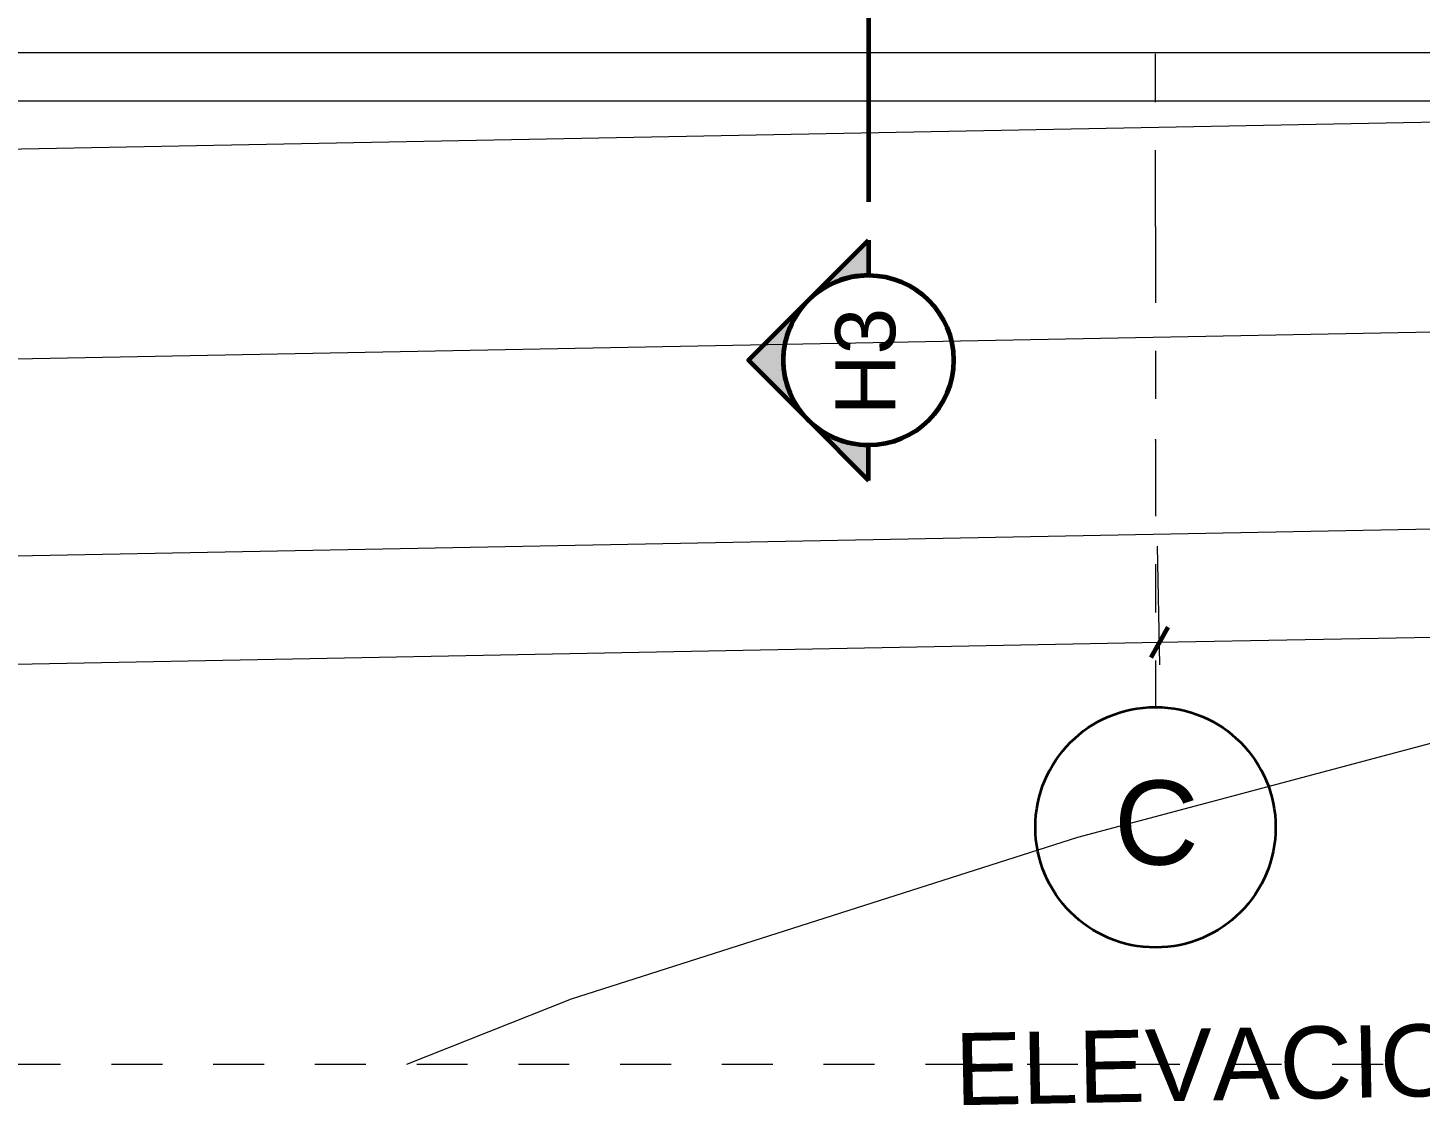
# Model space of a CAD drawing. Header units: metres. Extents: x 48 to 635, y -15 to 39.
# Drawn here: x 62.596 to 65.493, y 3.666 to 5.907 of the extents above; entities that cross this region are included whole.
import ezdxf

# ---------------------------------------------------------------- set-up
doc = ezdxf.new("R2010")
doc.units = ezdxf.units.M
doc.header["$MEASUREMENT"] = 0
for name, pattern in [('Dashed', [0.211667, 0.105833, -0.105833]), ('Dot & Dashed', [0.335139, 0.15875, -0.088194, 0, -0.088194]), ('Linea punta', [0.85, 0.6, -0.125, 0, -0.125])]:
    doc.linetypes.add(name, pattern=pattern)
for name, color, linetype in [('Dimensioning - General', 7, 'Continuous'), ('Interior - Furniture', 7, 'Continuous'), ('Marker - Elevation', 7, 'Continuous'), ('Marker - Section', 7, 'Continuous'), ('Shell - Roof', 7, 'Continuous'), ('Structural - Grid', 7, 'Continuous')]:
    doc.layers.add(name, color=color, linetype=linetype)
doc.styles.add('GENERATED_STYLE_1', font='')
doc.styles.get('GENERATED_STYLE_1').set_extended_font_data('Arial')
doc.dimstyles.new('GENERATED_STYLE__1', dxfattribs={"dimtxt": 0.1, "dimasz": 0.0475, "dimexe": 0.18, "dimexo": 0.2, "dimgap": 0.09, "dimtad": 3, "dimzin": 0, "dimdsep": 46, "dimtxsty": 'GENERATED_STYLE_1', "dimblk": 'ARROWHEAD_2', "dimblk1": 'ARROWHEAD_2', "dimblk2": 'ARROWHEAD_2', "dimcen": 0.09, "dimclrd": 256, "dimclre": 256, "dimclrt": 5, "dimazin": 0, "dimtfac": 1, "dimtdec": 4, "dimtmove": 0, "dimatfit": 3, "dimfxl": 1, "dimtolj": 1, "dimtzin": 0, "dimarcsym": 0})

# ---------------------------------------------------------------- blocks, each defined once
blk = doc.blocks.new('*D8')
at = {"layer": 'Dimensioning - General', "color": 151, "linetype": 'Continuous', "lineweight": 20, "true_color": 0x80c2ff}
for p, q in [((66.2681, 5.2425), (66.2634, 5.4893)), ((66.2673, 5.2894), (75.1868, 5.4593)), ((58.1821, 5.1353), (66.2673, 5.2894)), ((57.1668, 5.116), (58.1821, 5.1353))]:
    blk.add_line(p, q, dxfattribs=at)
at = {"layer": 'Dimensioning - General', "color": 7, "linetype": 'Continuous', "lineweight": 60}
for p, q in [((66.2847, 5.3209), (66.2498, 5.2578)), ((58.1995, 5.1669), (58.1647, 5.1037))]:
    blk.add_line(p, q, dxfattribs=at)
at = {"layer": 'Dimensioning - General', "color": 5, "lineweight": 25, "insert": (62.094, 5.0898), "char_height": 0.1, "attachment_point": 7, "rotation": 1.0914, "style": 'GENERATED_STYLE_1'}
blk.add_mtext('\\A1;{\\pql;\\fArial|b0|i0|c0|p34;8.09}', dxfattribs=at)
blk = doc.blocks.new('ARROWHEAD_2')
at = {"color": 0, "linetype": 'Continuous', "lineweight": 0}
for p, q in [((-0.378, -0.655), (0.378, 0.655)), ((0, 0), (-1, 0))]:
    blk.add_line(p, q, dxfattribs=at)
blk = doc.blocks.new('*D10')
at = {"layer": 'Dimensioning - General', "color": 151, "linetype": 'Continuous', "lineweight": 20, "true_color": 0x80c2ff}
for p, q in [((64.951, 4.5822), (64.9463, 4.8291)), ((58.801, 4.4651), (58.7963, 4.7119)), ((64.9501, 4.6291), (69.6401, 4.7185)), ((58.8001, 4.512), (64.9501, 4.6291)), ((58.7695, 4.5114), (58.8001, 4.512))]:
    blk.add_line(p, q, dxfattribs=at)
at = {"layer": 'Dimensioning - General', "color": 7, "linetype": 'Continuous', "lineweight": 60}
for p, q in [((64.9675, 4.6607), (64.9326, 4.5975)), ((58.8175, 4.5435), (58.7826, 4.4804))]:
    blk.add_line(p, q, dxfattribs=at)
at = {"layer": 'Dimensioning - General', "color": 5, "lineweight": 25, "insert": (61.7444, 4.448), "char_height": 0.1, "attachment_point": 7, "rotation": 1.0914, "style": 'GENERATED_STYLE_1'}
blk.add_mtext('\\A1;{\\pql;\\fArial|b0|i0|c0|p34;6.15}', dxfattribs=at)
blk = doc.blocks.new('*D11')
at = {"layer": 'Dimensioning - General', "color": 151, "linetype": 'Continuous', "lineweight": 20, "true_color": 0x80c2ff}
for p, q in [((69.641, 4.6716), (69.6363, 4.9184)), ((69.6401, 4.7185), (73.7701, 4.7971)), ((64.9501, 4.6291), (69.6401, 4.7185))]:
    blk.add_line(p, q, dxfattribs=at)
at = {"layer": 'Dimensioning - General', "color": 7, "linetype": 'Continuous', "lineweight": 60}
for p, q in [((69.6575, 4.75), (69.6226, 4.6869)), ((64.9675, 4.6607), (64.9326, 4.5975))]:
    blk.add_line(p, q, dxfattribs=at)
at = {"layer": 'Dimensioning - General', "color": 5, "lineweight": 25, "insert": (67.1644, 4.5513), "char_height": 0.1, "attachment_point": 7, "rotation": 1.0914, "style": 'GENERATED_STYLE_1'}
blk.add_mtext('\\A1;{\\pql;\\fArial|b0|i0|c0|p34;4.69}', dxfattribs=at)
blk = doc.blocks.new('*D13')
at = {"layer": 'Dimensioning - General', "color": 151, "linetype": 'Continuous', "lineweight": 20, "true_color": 0x80c2ff}
for p, q in [((75.1955, 5.0027), (75.1908, 5.2495)), ((57.1746, 4.7063), (75.1946, 5.0495)), ((75.1946, 5.0495), (75.2251, 5.0501)), ((57.1755, 4.6594), (57.1708, 4.9062)), ((57.144, 4.7057), (57.1746, 4.7063))]:
    blk.add_line(p, q, dxfattribs=at)
at = {"layer": 'Dimensioning - General', "color": 7, "linetype": 'Continuous', "lineweight": 60}
for p, q in [((75.1771, 5.018), (75.212, 5.0811)), ((57.192, 4.7378), (57.1571, 4.6747))]:
    blk.add_line(p, q, dxfattribs=at)
at = {"layer": 'Dimensioning - General', "color": 5, "lineweight": 25, "insert": (66.0159, 4.7547), "char_height": 0.1, "attachment_point": 7, "rotation": 1.0914, "style": 'GENERATED_STYLE_1'}
blk.add_mtext('\\A1;{\\pql;\\fArial|b0|i0|c0|p34;18.02}', dxfattribs=at)
blk = doc.blocks.new('*X19')
at = {"layer": 'Shell - Roof', "color": 23, "linetype": 'Continuous', "lineweight": 13, "true_color": 0xbf8080}
for p, q in [((62.7844, 5.8551), (62.5382, 5.8551)), ((62.7844, 5.8551), (62.5382, 5.8551)), ((63.0306, 5.8551), (62.7844, 5.8551)), ((63.0306, 5.8551), (62.7844, 5.8551)), ((63.2768, 5.8551), (63.0306, 5.8551)), ((63.2768, 5.8551), (63.0306, 5.8551)), ((63.523, 5.8551), (63.2768, 5.8551)), ((63.523, 5.8551), (63.2768, 5.8551)), ((63.7692, 5.8551), (63.523, 5.8551)), ((63.7692, 5.8551), (63.523, 5.8551)), ((64.0154, 5.8551), (63.7692, 5.8551)), ((64.0154, 5.8551), (63.7692, 5.8551)), ((64.2616, 5.8551), (64.0154, 5.8551)), ((64.2616, 5.8551), (64.0154, 5.8551)), ((64.5078, 5.8551), (64.2616, 5.8551)), ((64.5078, 5.8551), (64.2616, 5.8551)), ((64.754, 5.8551), (64.5078, 5.8551)), ((64.754, 5.8551), (64.5078, 5.8551)), ((65.0002, 5.8551), (64.754, 5.8551)), ((65.0002, 5.8551), (64.754, 5.8551)), ((65.2464, 5.8551), (65.0002, 5.8551)), ((65.2464, 5.8551), (65.0002, 5.8551)), ((65.4926, 5.8551), (65.2464, 5.8551)), ((65.4926, 5.8551), (65.2464, 5.8551)), ((65.7388, 5.8551), (65.4926, 5.8551)), ((65.7388, 5.8551), (65.4926, 5.8551)), ((62.7844, 5.7551), (62.5382, 5.7551)), ((62.7844, 5.7551), (62.5382, 5.7551)), ((63.0306, 5.7551), (62.7844, 5.7551)), ((63.0306, 5.7551), (62.7844, 5.7551)), ((63.2768, 5.7551), (63.0306, 5.7551)), ((63.2768, 5.7551), (63.0306, 5.7551)), ((63.523, 5.7551), (63.2768, 5.7551)), ((63.523, 5.7551), (63.2768, 5.7551)), ((63.7692, 5.7551), (63.523, 5.7551)), ((63.7692, 5.7551), (63.523, 5.7551)), ((64.0154, 5.7551), (63.7692, 5.7551)), ((64.0154, 5.7551), (63.7692, 5.7551)), ((64.2616, 5.7551), (64.0154, 5.7551)), ((64.2616, 5.7551), (64.0154, 5.7551)), ((64.5078, 5.7551), (64.2616, 5.7551)), ((64.5078, 5.7551), (64.2616, 5.7551)), ((64.754, 5.7551), (64.5078, 5.7551)), ((64.754, 5.7551), (64.5078, 5.7551)), ((65.0002, 5.7551), (64.754, 5.7551)), ((65.0002, 5.7551), (64.754, 5.7551)), ((65.2464, 5.7551), (65.0002, 5.7551)), ((65.2464, 5.7551), (65.0002, 5.7551)), ((65.4926, 5.7551), (65.2464, 5.7551)), ((65.4926, 5.7551), (65.2464, 5.7551)), ((65.7388, 5.7551), (65.4926, 5.7551)), ((65.7388, 5.7551), (65.4926, 5.7551))]:
    blk.add_line(p, q, dxfattribs=at)

msp = doc.modelspace()

# ---------------------------------------------------------------- hatches: boundary and pattern name
at = {"layer": 'Marker - Section', "linetype": 'Continuous', "lineweight": 0, "true_color": 0x000000}
for points in [[(64.3449, 5.4658), (64.2199, 5.3408, -0.198912), (64.3449, 5.3925)], [(64.2199, 5.0908, -0.414214), (64.2199, 5.3408), (64.0949, 5.2158)], [(64.3449, 4.9658), (64.3449, 5.039, -0.198912), (64.2199, 5.0908)]]:
    msp.add_hatch(color=18, dxfattribs=at).paths.add_polyline_path(points)

# ---------------------------------------------------------------- linework, layer by layer
at = {"layer": 'Interior - Furniture', "color": 8, "linetype": 'Continuous', "lineweight": 13}
for p, q in [((64.7805, 4.2237), (66.0395, 4.5589)), ((63.727, 3.8876), (64.7805, 4.2237)), ((63.3841, 3.7512), (63.727, 3.8876))]:
    msp.add_line(p, q, dxfattribs=at)
at = {"layer": 'Interior - Furniture', "color": 8, "linetype": 'Dashed', "lineweight": 13}
msp.add_line((48.3765, 3.7512), (85.8765, 3.7512), dxfattribs=at)
at = {"layer": 'Marker - Section', "color": 7, "linetype": 'Linea punta', "lineweight": 60}
msp.add_line((64.3449, 23.2452), (64.3449, 5.4658), dxfattribs=at)
at = {"layer": 'Marker - Section', "color": 7, "linetype": 'Continuous', "lineweight": 60, "flags": 128}
for points in [[(64.3449, 5.4658), (64.3449, 5.3925, 0.198912), (64.2199, 5.3408)], [(64.2199, 5.0908, -0.414214), (64.2199, 5.3408), (64.0949, 5.2158)], [(64.3449, 4.9658), (64.3449, 5.039, -0.198912), (64.2199, 5.0908)]]:
    msp.add_lwpolyline(points, format="xyb", close=True, dxfattribs=at)
at = {"layer": 'Marker - Section', "color": 7, "linetype": 'Continuous', "lineweight": 60}
msp.add_circle((64.3449, 5.2158), 0.1768, dxfattribs=at)
at = {"layer": 'Shell - Roof', "color": 23, "linetype": 'Continuous', "lineweight": 13, "true_color": 0xbf8080, "flags": 128}
msp.add_lwpolyline([(75.1785, 5.8951), (66.259, 5.7252), (57.1585, 5.5518)], dxfattribs=at)
at = {"layer": 'Structural - Grid', "color": 104, "linetype": 'Dot & Dashed', "lineweight": 13, "true_color": 0x029e21}
for p, q in [((64.942, 5.4942), (64.942, 6.0501)), ((64.942, 5.4942), (64.942, 5.0501)), ((64.942, 5.0501), (64.942, 4.4942))]:
    msp.add_line(p, q, dxfattribs=at)
at = {"layer": 'Structural - Grid', "color": 7, "linetype": 'Continuous', "lineweight": 35}
msp.add_circle((64.942, 4.2442), 0.25, dxfattribs=at)
at = {"layer": 'Structural - Grid', "color": 104, "linetype": 'Dot & Dashed', "lineweight": 13, "true_color": 0x029e21}
msp.add_point((64.942, 5.0501), dxfattribs=at)
msp.add_point((64.942, 5.0501), dxfattribs=at)

# ---------------------------------------------------------------- block references
at = {"layer": 'Shell - Roof', "color": 23, "linetype": 'Continuous', "lineweight": 13, "true_color": 0xbf8080}
msp.add_blockref('*X19', (0, 0), dxfattribs=at)

# ---------------------------------------------------------------- texts
at = {"layer": 'Marker - Elevation', "color": 5, "lineweight": 35, "insert": (66.2254, 3.6961), "char_height": 0.15, "attachment_point": 9, "rotation": 1.0914, "style": 'GENERATED_STYLE_1'}
msp.add_mtext('\\A1;{\\pqr;\\pt0;\\fArial|b0|i0|c0|p34; ELEVACION SUR}', dxfattribs=at)
at = {"layer": 'Marker - Section', "color": 7, "lineweight": 60, "insert": (64.4024, 5.3249), "char_height": 0.125, "attachment_point": 9, "rotation": 90, "style": 'GENERATED_STYLE_1'}
msp.add_mtext('\\A1;{\\pqr;\\pt0;\\fArial|b0|i0|c0|p34;H3}', dxfattribs=at)
at = {"layer": 'Structural - Grid', "color": 7, "lineweight": 13, "insert": (64.8556, 4.2527), "char_height": 0.175, "attachment_point": 4, "style": 'GENERATED_STYLE_1'}
msp.add_mtext('\\A1;{\\pql;\\pt0;\\fArial|b0|i0|c0|p34;C}', dxfattribs=at)

# ---------------------------------------------------------------- dimensions: what is measured, and where the dimension line sits
at = {"layer": 'Dimensioning - General', "color": 151, "linetype": 'Continuous', "lineweight": 20, "true_color": 0x80c2ff}
for base, p1, p2, picture, middle in [((66.2673, 5.2894), (58.1671, 5.9211), (66.259, 5.7252), '*D8', (62.2229, 5.1423)), ((75.1946, 5.0495), (57.1585, 5.5518), (75.1785, 5.8951), '*D13', (66.183, 4.8079)), ((69.6401, 4.7185), (64.942, 5.0501), (69.6321, 5.1395), '*D11', (67.2933, 4.6037)), ((64.9501, 4.6291), (58.7921, 4.933), (64.942, 5.0501), '*D10', (61.8733, 4.5005))]:
    dim = msp.add_linear_dim(base=base, p1=p1, p2=p2, angle=1.0914, dimstyle='GENERATED_STYLE__1', dxfattribs=at)
    dim.commit()
    dim.dimension.update_dxf_attribs({"geometry": picture, "text_midpoint": middle, "dimtype": 160, "text_rotation": 1.0914})

doc.saveas('drawing.dxf')
